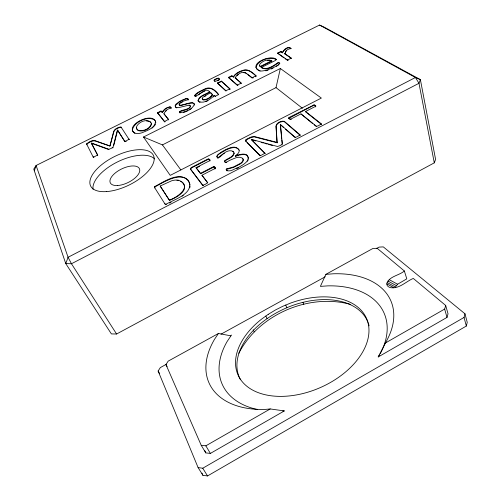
<?xml version="1.0" encoding="UTF-8"?>
<svg xmlns="http://www.w3.org/2000/svg" width="501" height="501" viewBox="0 0 501 501"><rect width="100%" height="100%" fill="white"/><g stroke="black" fill="none" stroke-linecap="round" stroke-linejoin="round"><path stroke-width="0.75" d="M86.811 144.739L86.761 144.301C88.896 142.428 92.121 140.374 95.115 140.963L109.963 145.948L113.696 131.337C114.817 128.669 118.242 127.285 120.941 126.91L129.208 139.616L129.039 139.059M151.358 123.791C150.062 128.813 142.923 131.788 138.138 130.273L136.842 129.064L136.285 127.461C137.788 122.275 146.336 118.317 150.713 122.206L151.527 124.148C150.237 129.177 143.092 132.145 138.314 130.636L137.017 129.421L136.46 127.818M195.171 96.518L194.638 95.916C197.35 92.51 201.809 90.744 205.767 89.084C211.034 86.304 215.443 91.094 218.636 94.77L218.492 94.401C214.729 89.222 209.593 85.878 203.682 89.472C200.463 91.107 196.68 92.604 194.488 95.553C198.54 97.645 205.222 85.627 209.844 92.134C205.992 94.695 199.385 95.967 198.108 100.983L198.534 101.716M97.407 155.636L97.745 155.147L91.42 143.261L108.961 149.611M97.72 155.348L91.232 142.917L108.773 149.254L111.084 148.471L113.063 147.112L117.441 129.903L124.68 141.238L126.014 140.975L129.033 139.259M189.798 187.769L190.092 185.984M290.906 48.29C288.57 45.397 283.297 49.799 282.458 52.473L282.577 52.843C282.94 50.056 289.747 45.616 290.78 48.841L290.906 48.29L291.018 48.666M380.221 353.744A88.414 56.513 -23.7 0 0 327.892 285.864L320.389 286.378L325.857 274.36L333.434 273.784A88.934 55.849 -23 0 1 387.022 340.041L378.217 356.944L447.005 317.402L448.032 313.808L445.702 305.485L413.287 278.431C406.029 281.424 399.547 288.808 391.062 287.737A8.736 5.229 -16.6 0 1 386.778 283.885C388.695 276.245 399.228 275.606 404.357 270.978L406.799 278.844L397.581 284.23L395.464 287.017L387.06 282.445M143.486 137.017L162.43 144.895L276.013 87.625L280.353 68.499L321.354 98.077L170.227 175.375L143.486 137.017L280.353 68.499M166.451 364.221L160.314 367.602L158.122 371.034L198.108 467.608L202.905 475.311L207.527 475.95L466.325 326.045L467.239 322.387L464.984 313.801L383.303 246.893L379.094 247.106L376.364 248.609M113.821 145.221L117.616 130.254L124.862 141.595M466.325 326.045L464.051 317.452L464.984 313.801M219.344 79.352L219.463 78.914L218.599 78.137L215.912 78.851L214.196 79.96L214.077 80.398L214.929 81.181L216.426 80.999L219.344 79.352L219.488 79.715L219.601 79.277L218.098 78.45L216.05 79.208L214.34 80.323L214.215 80.761L215.067 81.544M109.963 145.948L113.877 131.688C114.998 129.02 118.418 127.636 121.117 127.26L121.492 127.53M447.005 317.402L444.656 309.067L445.702 305.485M34.325 170.791L36.091 165.487L319.55 25.05L323.959 27.035L420.395 79.659L435.588 159.437L434.292 162.844L116.583 334.01L111.379 333.91L65.763 263.589L33.761 169.113L36.091 165.487L68.08 257.276L71.461 263.751L116.583 334.01M291.438 58.385L284.869 53.958L285.965 51.453A3.964 1.616 -19.2 0 1 286.772 50.632M284.869 53.958L285.846 51.077A3.964 1.616 -19.2 0 1 288.626 49.204L290.668 48.465M245.64 140.913L246.993 139.491L249.893 138L254.132 136.842L277.153 142.779L276.107 126.452C276.533 123.24 281.393 120.898 284.374 121.693L300.199 135.389L299.986 134.744L284.236 121.286C281.255 120.497 276.395 122.833 275.97 126.045L277.009 142.365L253.988 136.435L251.37 136.873L246.836 139.09L245.678 139.998L245.903 141.407M234.08 153.074C232.802 157.477 227.504 158.303 224.398 160.896L224.379 161.272C225.788 163.695 228.613 160.545 230.235 160.12C233.886 158.717 238.764 155.598 242.534 158.247A6.995 3.526 -21.9 0 1 240.586 163.282L233.516 166.952L226.609 168.906L226.176 169.394L226.346 169.801L226.778 169.313L233.685 167.359L240.749 163.689A6.995 3.526 -21.9 0 0 242.691 158.654M305.597 111.523L321.216 123.766L321.435 124.405L305.723 111.93L305.597 111.523L315.718 106.262L315.711 105.661L314.309 104.828L289.227 117.378L288.77 117.91L289.027 118.656L290.348 119.526M288.902 118.317L313.52 105.41L314.428 105.235L315.83 106.068M238.795 353.28C258.654 314.785 307.965 293.285 349.792 304.17M209.769 159.857L208.93 159.28L208.059 159.431L191.739 167.785L190.443 169.106L202.761 185.514L203.544 185.564M209.731 160.596L209.9 160.99L210.057 160.295L209.199 159.074L207.89 159.036L191.564 167.397L190.261 168.712L202.842 185.232L205.448 184.243L207.658 182.746L201.947 175.237L214.81 168.612L215.298 167.628L214.585 166.77L213.282 166.77L200.475 173.352L196.041 167.685L209.393 160.84L209.888 159.894M165.994 204.233C173.728 199.667 195.284 193.342 188.338 180.373C178.513 170.991 164.096 181.901 154.721 186.535L154.602 187.568L165.073 204.151L166.188 204.633L164.873 203.75M190.086 184.806C185.213 168.336 163.539 182.245 154.915 186.923L154.796 187.956M168.649 119.733L163.908 113.746L165.662 110.865A4.039 1.71 -23.4 0 1 168.731 108.836L171.066 107.897L170.296 106.594L165.493 108.479L163.213 110.646L162.343 112.656C163.689 110.258 168.449 105.241 171.223 107.79M154.847 125.3L155.554 123.947M247.475 161.222L248.271 159.744M188.251 99.561C188.407 97.714 185.614 98.697 184.694 99.11A13.302 5.649 -22.9 0 0 179.427 101.528L175.939 104.221L175.118 105.724L175.425 106.895L176.715 107.596L178.563 107.646L189.077 105.11L190.098 105.454L190.305 106.206C189.829 110.464 177.448 109.594 179.997 112.844C185.176 111.823 192.847 109.625 194.375 104.02L192.647 102.68L190.787 102.661L181.838 105.041L180.203 105.248L179.189 104.903L179.026 104.308C181.005 101.252 185.101 100.789 188.251 99.561C189.19 99.348 185.746 98.008 184.85 99.467A13.295 5.655 -22.9 0 0 179.583 101.885L175.544 105.367L175.582 107.252L176.872 107.953M190.248 105.824L190.461 106.575C189.077 110.715 180.091 109.944 179.634 112.813M179.602 103.92L179.345 105.26L180.36 105.611L188.727 103.456L192.804 103.043L194.131 103.713L194.557 105.147M241.388 83.391L235.126 77.812L236.973 75.238L239.478 73.434L241.645 72.582L245.171 72.532L252.216 77.724L255.942 75.682C252.36 72.52 247.945 68.242 242.753 70.378C239.077 71.505 235.407 73.428 233.303 76.772L233.435 77.135C235.539 73.797 239.209 71.868 242.885 70.741C248.076 68.606 252.491 72.889 256.074 76.052L255.366 76.797M235.263 78.181L235.839 77.254M378.217 356.944L379.42 355.021M218.442 333.472L214.522 339.315A89.31 56.294 -24.5 0 0 265.887 409.355L270.239 408.948L284.305 410.926L210.382 453.418L205.786 452.885L201.227 445.314L165.963 364.596L168.161 361.146L218.442 333.472L230.829 335.833M109.838 146.016L94.927 140.618C91.934 140.029 88.708 142.077 86.573 143.956L93.33 157.352L93.9 157.389M218.461 94.658L215.361 96.211L214.203 95.34C210.746 99.361 202.604 104.959 197.958 100.62C199.235 95.597 205.842 94.332 209.7 91.771M213.338 96.962L214.203 95.34M283.86 57.809L277.535 53.1L280.829 51.465L282.458 52.473M277.654 53.469L280.942 51.835L282.577 52.843M321.31 123.985L318.091 125.939L316.413 126.252L300.957 113.896L291.106 118.95L290.217 119.119L288.895 118.249M212.48 94.464C210.458 97.451 206.963 99.799 203.262 99.649L202.435 99.223L202.179 98.39L202.886 97.319L207.351 94.495L210.764 92.798L212.631 94.827C210.608 97.82 207.113 100.162 203.406 100.012L202.586 99.586L202.329 98.753M154.452 125.764L152.016 128.131M300.068 134.969L296.805 136.948L295.139 137.249L280.303 124.398L282.238 144.019L280.203 145.584L277.46 146.486L251.226 139.303L265.142 153.519L251.377 139.71L255.873 140.944M238.025 85.383L237.399 85.383L228.744 77.78L232.107 76.114L233.435 77.135M228.744 77.78L228.8 77.198L231.606 75.801L233.303 76.772M264.991 153.106L261.616 155.147L260.006 155.416L245.747 141.006M163.908 113.746L168.486 119.37L164.566 121.511L157.552 112.731L161.015 111.009L162.18 112.299M165.13 121.806L164.541 121.787L157.721 113.088L161.178 111.366L162.343 112.656M229.903 88.871L225.863 90.706L217.509 82.941L221.455 81.143L229.871 88.702L229.821 89.479M226.001 91.076L217.685 83.454L217.866 83.072L221.592 81.513L230.047 89.241M219.407 157.42L222.281 154.784M281.957 145.04L282.295 144.701M97.532 154.991L94.413 156.763L93.136 156.995M226.533 170.165C230.209 172.764 235.245 168.01 238.908 167.19C242.728 165.011 250.838 160.846 247.356 155.46A9.5 4.778 -21.8 0 0 242.497 154.12L239.027 154.684L235.176 156.055L237.643 154.032L238.99 152.085L239.246 150.275C235.539 143.662 226.295 149.229 221.624 151.878C220.415 153.162 214.347 155.861 217.71 157.896C222.194 155.078 227.535 148.34 233.504 151.584L234.236 153.475C232.965 157.878 227.667 158.711 224.567 161.297L224.811 162.111L225.782 162.618M237.105 75.607L238.257 74.611M112.75 148.002L113.107 147.707M237.311 154.84L235.338 156.456L239.184 155.091L242.653 154.527A9.5 4.785 -21.8 0 1 247.513 155.867L248.552 158.347M214.979 169.012L215.148 168.355M277.974 65.287L278.907 64.604M198.171 94.889L202.435 92.171M315.505 106.913L315.718 106.262M171.223 108.26L170.797 108.091M278.193 62.481C273.54 65.656 267.233 70.654 261.447 67.447L275.412 60.483L276.395 59.5C271.686 54.064 248.415 63.414 258.453 70.052C260.852 74.311 285.676 63.295 278.193 62.481L278.312 62.85C273.659 66.032 267.359 71.029 261.572 67.817L261.447 67.447M182.07 196.217L183.272 195.403M276.377 66.301L277.441 65.625M223.34 154.014L224.454 153.319M189.246 109.938L191.269 108.767M198.108 467.608L202.761 468.216L464.051 317.452M201.227 445.314L205.842 445.821L270.239 408.948M385.031 343.21L444.656 309.067M180.654 103.049L182.37 102.079M217.766 80.83L218.893 80.21M204.746 96.386L205.848 95.772M231.468 335.037L227.047 341.638A88.414 56.513 -23.7 0 0 257.458 409.517M325.857 274.36L372.876 248.483L377.159 248.271L404.357 270.978M221.01 334.173L325.205 276.79M160.163 186.021L169.294 200.037C176.997 197.908 193.148 186.065 178.794 180.285A12.262 6.131 -24.9 0 0 171.768 180.736L160.163 186.021L169.488 200.431C175.845 197.713 190.255 190.668 182.201 182.283M169.67 203.13L171.029 202.429M196.041 167.685L200.657 173.753L213.871 167.015L214.754 167.171L215.511 168.417M196.217 168.079L199.555 166.37M260.326 66.871L260.201 66.501L271.736 60.753L271.861 61.128L260.326 66.871L259.693 65.831M236.641 168.718L238.463 167.879M271.147 69.032L273.07 68.149M186.153 111.51L187.9 110.715M203.037 91.915L204.846 91.144M205.936 101.503L207.928 100.657M125.475 141.614L126.196 141.338M226.295 162.568L226.79 162.38M252.755 78.018L253.418 77.768M183.485 112.562L185.57 111.773M278.312 62.85L279.877 63.214M291.238 119.357L290.793 119.514L290.661 119.106M265.849 70.829L268.098 70.221M277.535 53.1L287.417 59.957L291.382 58.16L284.75 53.582M285.088 58.655L287.536 60.333L288.188 60.314M228.613 77.417L237.261 85.013L241.288 83.179L235.126 77.812M267.233 60.408L269.676 60.352M282.858 411.058L284.305 410.926M146.417 120.898L149.555 121.405L150.882 122.563M243.68 72.664L245.302 72.895M350.18 304.32L350.512 304.408M261.115 142.378L263.363 142.998M264.866 143.405L267.114 144.025M268.611 144.432L272.362 145.465M199.204 102.204L200.093 102.486M259.092 70.603L260.125 70.96M271.736 60.753C267.728 58.642 262.524 60.965 259.8 64.216L259.568 65.462L260.201 66.501M270.841 60.64L271.861 61.128M386.778 283.885L393.911 287.749M319.55 25.05L415.442 77.486L420.395 79.659L418.98 83.291L434.292 162.844M387.893 281.005L396.278 285.576M389.221 279.646L397.581 284.23M245.803 73.184L246.811 73.747M232.451 151.246L233.666 151.985M258.579 70.422L256.287 68.65M134.894 133.36C123.334 125.488 154.02 110.508 155.811 122.664M180.736 181.312L181.713 181.957M276.27 59.556C269.494 55.974 257.877 60.295 255.823 67.616M276.013 87.625L302.41 108.266M312.38 123.34L300.957 113.896M314.158 124.768L316.538 126.672M247.989 74.699L252.109 78.037M283.297 127.279L280.447 124.805L281.781 138.395M285.576 129.258L295.277 137.669M214.347 95.704L215.173 96.505M209.224 91.533L209.844 92.134M212.631 94.827L210.764 92.798M155.028 120.353C148.309 115.005 133.059 122.338 132.302 130.517M217.515 158.109C214.935 154.646 223.246 152.26 224.974 150.432C228.982 148.565 236.103 145.177 239.121 150.15M227.147 171.016L226.176 169.394M246.999 142.516L260.157 155.83M132.652 131.293L134.713 133.003L136.14 133.416A9.895 4.233 -24.4 0 0 141.971 132.765C147.087 130.561 155.78 127.912 155.467 121.098M207.809 182.903L201.947 175.237M162.43 144.895L180.867 169.939M202.761 468.216L207.527 475.95M158.122 371.034L159.675 373.621M205.842 445.821L210.382 453.418M165.963 364.596L167.09 366.519M86.861 143.505L87.049 143.85M93.311 157.101L93.505 157.458M124.874 141.332L125.056 141.689M154.721 186.535L154.915 186.923M169.294 200.037L169.488 200.431M253.193 329.808L254.17 331.837M265.856 316.05L267.083 318.711M157.552 112.731L157.721 113.088M161.015 111.009L161.178 111.366M164.566 121.511L164.729 121.875M168.493 119.551L168.655 119.914M190.486 168.217L190.668 168.612M202.842 185.232L203.024 185.639M200.475 173.352L200.657 173.753M204.846 450.743L205.786 452.885M179.333 111.648L179.49 112.017M285.714 305.084L286.879 307.764M179.608 111.466L179.771 111.829M180.203 105.248L180.36 105.611M208.303 158.892L208.479 159.287M213.702 166.614L213.871 167.015M188.013 99.724L188.163 100.081M189.077 105.11L189.234 105.473M302.905 302.291L303.769 304.351M218.449 157.74L218.618 158.141M202.003 473.151L202.905 475.311M226.609 168.906L226.778 169.313M196.073 96.098L196.223 96.461M195.703 96.23L195.853 96.593M215.361 96.211L215.505 96.58M214.196 79.96L214.34 80.323M217.509 82.941L217.647 83.304M217.96 78.087L218.098 78.45M221.242 81.087L221.379 81.45M245.678 139.998L245.828 140.399M231.969 75.745L232.107 76.114M237.48 85.082L237.618 85.458M277.009 142.365L277.153 142.779M277.147 142.29L277.291 142.704M255.986 75.839L256.117 76.215M288.883 117.622L289.021 118.029M278.525 62.356L278.65 62.731M280.829 51.465L280.942 51.835M287.655 60.02L287.768 60.396M313.839 104.847L313.958 105.254M281.931 139.904L282.307 143.674M368.241 323.001A69.977 44.89 -23.7 0 1 369.118 325.85M240.505 379.777A69.977 44.89 -23.7 0 1 262.787 321.805C271.598 314.985 281.462 309.599 291.901 305.71A69.977 44.89 -23.7 0 1 367.985 322.312M165.818 111.228A4.039 1.71 -23.4 0 1 166.795 110.314M176.922 180.429A12.256 6.131 -24.9 0 1 178.337 180.554M93.067 189.34A34.719 16.138 -26 0 1 117.578 161.867A34.719 16.138 -26 0 1 154.665 158.936M68.08 257.276L65.763 263.589L71.461 263.751L418.98 83.291L415.442 77.486L68.08 257.276M268.229 314.34L261.547 319.15A70.178 44.764 -23.7 0 0 267.271 395.164A70.178 44.764 -23.7 0 0 367.79 339.64A70.178 44.764 -23.7 0 0 290.743 303.024L282.927 306.224L275.387 310.013L268.229 314.34M117.535 185.52A16.195 7.521 -26 0 0 139.773 170.221A16.195 7.521 -26 0 0 117.259 171.48A16.195 7.521 -26 0 0 117.535 185.52M106.713 191.576A34.926 15.994 -26 0 0 154.176 158.416A34.926 15.994 -26 0 0 105.179 162.067A34.926 15.994 -26 0 0 106.713 191.576"/></g></svg>
